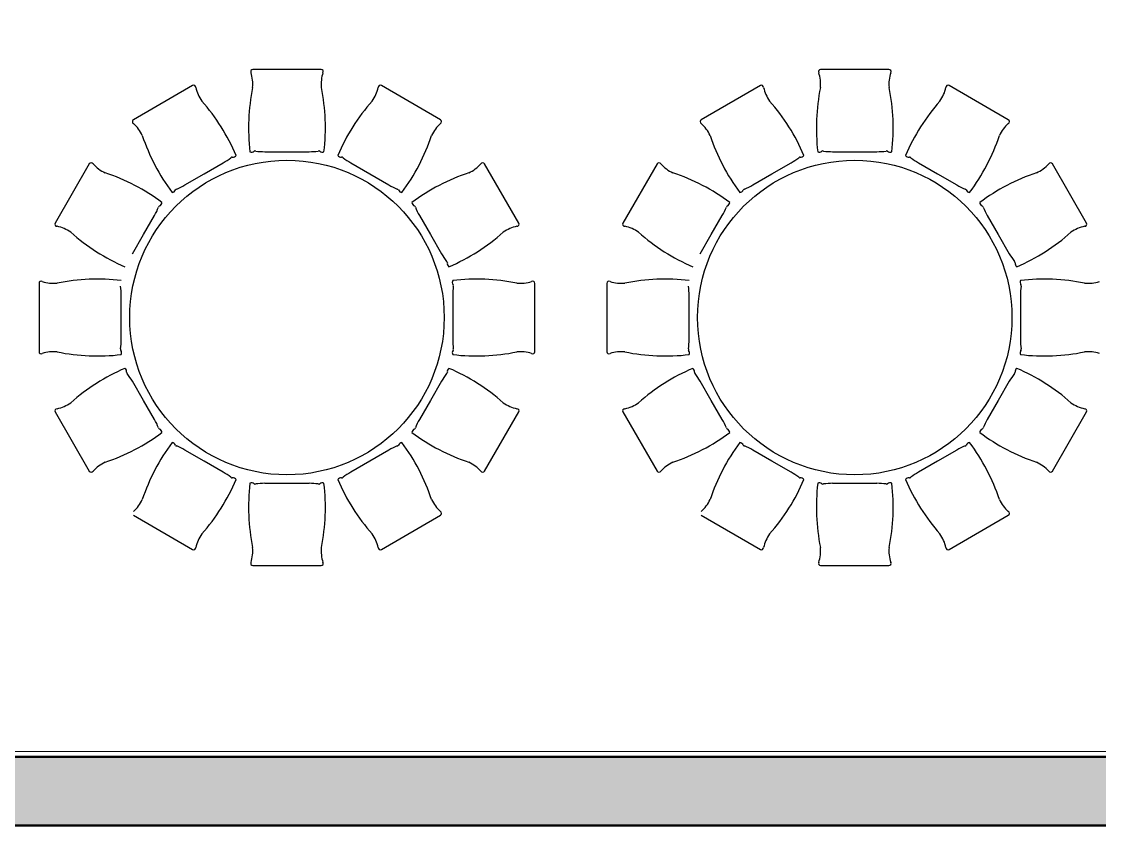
# Model space of a CAD drawing. Header units: millimetres. Extents: x 1443065 to 1517367, y 3763150 to 3779068.
# Drawn here: x 1446372 to 1447000, y 3764847 to 3765315 of the extents above; entities that cross this region are included whole.
import ezdxf

# ---------------------------------------------------------------- set-up
doc = ezdxf.new("R2010")
doc.units = ezdxf.units.MM
doc.layers.add('m-TAR_duvar', color=8, linetype='Continuous')
doc.layers.add('m-TFR_vitrifiye', color=1, linetype='Continuous')
doc.layers.add('SIVA', color=3, linetype='Continuous', lineweight=9)
doc.layers.add('TASIYICI', color=170, linetype='Continuous', lineweight=50)

msp = doc.modelspace()

# ---------------------------------------------------------------- hatches: boundary and pattern name
at = {"layer": 'm-TAR_duvar'}
h = msp.add_hatch(dxfattribs=at)
h.set_pattern_fill('ANSI33', color=256, scale=2)
h.set_pattern_definition([(45, (27620.463, -87954.953), (-8.98025612, 8.98025612), []), (45, (27629.443, -87954.953), (-8.98025612, 8.98025612), [6.35, -3.175])])
h.paths.add_polyline_path([(1454794.44, 3768891.25), (1454777.28, 3769060.22), (1454740.17, 3769224.96), (1454678.91, 3769382.58), (1454596.91, 3769530.2), (1454495.37, 3769665.05), (1454375.86, 3769783.46), (1454239.69, 3769884.92), (1454091.6, 3769966), (1453859.58, 3770075.21), (1453406.13, 3770314.52), (1453184.71, 3770444.62), (1451716.99, 3771328.64), (1451249.47, 3771588.02), (1451035.26, 3771685.46), (1450763.61, 3771809.03), (1450409.17, 3771939.61), (1448897.84, 3772143.01), (1447435.26, 3772002.72), (1445092.32, 3771120.18), (1445146.3, 3764847.08), (1454849.85, 3764847.08)])
h.paths.add_polyline_path([(1445185.96, 3764887.08), (1445132.56, 3771092.6), (1447444.38, 3771963.41), (1448897.07, 3772102.76), (1450399.48, 3771900.56), (1450748.39, 3771772.01), (1451018.7, 3771649.05), (1451231.46, 3771552.27), (1451696.97, 3771294), (1453164.25, 3770410.24), (1453386.65, 3770279.57), (1453841.71, 3770039.41), (1454073.47, 3769930.33), (1454218.03, 3769851.17), (1454349.7, 3769753.07), (1454465.16, 3769638.67), (1454563.29, 3769508.35), (1454642.62, 3769365.55), (1454701.81, 3769213.26), (1454737.73, 3769053.78), (1454754.47, 3768888.95), (1454809.3, 3764887.08)], flags=16)
h.paths.add_polyline_path([(1452002.28, 3765847.08), (1451882.28, 3765847.08), (1451882.28, 3765967.08), (1452002.28, 3765967.08)], flags=0)
h.paths.add_polyline_path([(1452782.41, 3765847.08), (1452782.41, 3765967.08), (1452902.41, 3765967.08), (1452902.41, 3765847.08)], flags=0)
h.paths.add_polyline_path([(1451282.28, 3765847.08), (1451162.28, 3765847.08), (1451162.28, 3765967.08), (1451282.28, 3765967.08)], flags=0)
h.paths.add_polyline_path([(1452002.41, 3766436.58), (1451902.41, 3766436.58), (1451902.41, 3766536.58), (1451902.48, 3766670.96), (1451282.41, 3766670.96), (1451282.41, 3766536.58), (1451282.41, 3766436.58), (1451182.41, 3766436.58), (1451182.41, 3766536.58), (1451227.41, 3766536.58), (1451227.41, 3766715.96), (1451912.48, 3766715.96), (1451912.48, 3766725.96), (1451957.48, 3766725.96), (1451957.48, 3766715.96), (1451957.48, 3766536.58), (1452002.41, 3766536.58)], flags=0)
h.paths.add_polyline_path([(1453715.4, 3765317.08), (1453715.4, 3765377.08), (1453775.4, 3765377.08), (1453775.4, 3765317.08)], flags=0)
h.paths.add_polyline_path([(1452782.41, 3766436.58), (1452782.41, 3766556.58), (1452902.41, 3766556.58), (1452902.41, 3766436.58)], flags=0)
h.paths.add_polyline_path([(1453675.3, 3765847.08), (1453675.3, 3765947.08), (1453775.3, 3765947.08), (1453775.3, 3765847.08)], flags=0)
h.paths.add_polyline_path([(1451957.48, 3766815.96), (1451912.48, 3766815.96), (1451912.48, 3767203.19), (1451227.41, 3767203.19), (1451227.41, 3767446.58), (1451287.41, 3767446.58), (1451287.41, 3767406.58), (1451267.41, 3767406.58), (1451267.41, 3767243.33), (1451917.48, 3767243.33), (1451917.48, 3767406.58), (1451897.48, 3767406.58), (1451897.48, 3767446.58), (1451957.48, 3767446.58), (1451957.48, 3767203.19)], flags=0)
h.paths.add_polyline_path([(1450402.41, 3765847.08), (1450282.41, 3765847.08), (1450282.41, 3765967.08), (1450402.41, 3765967.08)], flags=0)
h.paths.add_polyline_path([(1450272.24, 3765847.08), (1450172.24, 3765847.08), (1450172.24, 3765947.08), (1450272.24, 3765947.08)], flags=0)
h.paths.add_polyline_path([(1454209.8, 3765317.08), (1454209.8, 3765377.08), (1454269.8, 3765377.08), (1454269.8, 3765317.08)], flags=0)
h.paths.add_polyline_path([(1453675.3, 3766436.58), (1453675.3, 3766536.58), (1453775.3, 3766536.58), (1453775.3, 3766436.58)], flags=0)
h.paths.add_polyline_path([(1454209.8, 3765847.08), (1454209.8, 3765907.08), (1454269.8, 3765907.08), (1454269.8, 3765847.08)], flags=0)
h.paths.add_polyline_path([(1450402.41, 3766436.58), (1450282.41, 3766436.58), (1450282.41, 3766556.58), (1450402.41, 3766556.58)], flags=0)
h.paths.add_polyline_path([(1452782.41, 3767196.58), (1452782.41, 3767316.58), (1452902.41, 3767316.58), (1452902.41, 3767196.58)], flags=0)
h.paths.add_polyline_path([(1450272.41, 3766436.58), (1450172.41, 3766436.58), (1450172.41, 3766536.58), (1450272.41, 3766536.58)], flags=0)
h.paths.add_polyline_path([(1449584.07, 3765847.08), (1449484.07, 3765847.08), (1449484.07, 3765947.08), (1449584.07, 3765947.08)], flags=0)
h.paths.add_polyline_path([(1453675.3, 3767196.58), (1453675.3, 3767296.58), (1453775.3, 3767296.58), (1453775.3, 3767196.58)], flags=0)
h.paths.add_polyline_path([(1450402.41, 3767196.58), (1450282.41, 3767196.58), (1450282.41, 3767316.58), (1450402.41, 3767316.58)], flags=0)
h.paths.add_polyline_path([(1450272.41, 3767196.58), (1450172.41, 3767196.58), (1450172.41, 3767296.58), (1450272.41, 3767296.58)], flags=0)
h.paths.add_polyline_path([(1451957.48, 3767847.59), (1451897.48, 3767847.59), (1451897.48, 3767887.59), (1451917.48, 3767887.59), (1451917.48, 3768050.83), (1451267.41, 3768050.83), (1451267.41, 3767887.59), (1451287.41, 3767887.59), (1451287.41, 3767847.59), (1451227.41, 3767847.59), (1451227.41, 3768090.97), (1451912.48, 3768090.97), (1451912.48, 3768477.19), (1451957.48, 3768477.19), (1451957.48, 3768090.97)], flags=0)
h.paths.add_polyline_path([(1449584.07, 3766436.58), (1449484.07, 3766436.58), (1449484.07, 3766536.58), (1449584.07, 3766536.58)], flags=0)
h.paths.add_polyline_path([(1452782.41, 3767976.58), (1452782.41, 3768096.58), (1452902.41, 3768096.58), (1452902.41, 3767976.58)], flags=0)
h.paths.add_polyline_path([(1453675.3, 3767996.58), (1453675.3, 3768096.58), (1453775.3, 3768096.58), (1453775.3, 3767996.58)], flags=0)
h.paths.add_polyline_path([(1448737.73, 3765847.08), (1448577.73, 3765847.08), (1448577.73, 3765947.08), (1448692.73, 3765947.08), (1448692.73, 3766436.58), (1448577.73, 3766436.58), (1448577.73, 3766536.58), (1448737.73, 3766536.58), (1448737.73, 3766436.58), (1448737.73, 3765947.08)], flags=0)
h.paths.add_polyline_path([(1450402.41, 3767976.58), (1450282.41, 3767976.58), (1450282.41, 3768096.58), (1450402.41, 3768096.58)], flags=0)
h.paths.add_polyline_path([(1450272.41, 3767996.58), (1450172.41, 3767996.58), (1450172.41, 3768096.58), (1450272.41, 3768096.58)], flags=0)
h.paths.add_polyline_path([(1451957.48, 3768567.19), (1451912.48, 3768567.19), (1451912.48, 3768577.19), (1451227.41, 3768577.19), (1451227.41, 3768756.58), (1451172.41, 3768756.58), (1451172.41, 3768856.58), (1451282.41, 3768856.58), (1451282.41, 3768756.58), (1451282.41, 3768622.19), (1451902.48, 3768622.19), (1451902.48, 3768756.58), (1451902.41, 3768756.58), (1451902.41, 3768856.58), (1452002.41, 3768856.58), (1452002.41, 3768756.58), (1451957.48, 3768756.58), (1451957.48, 3768577.19)], flags=0)
h.paths.add_polyline_path([(1452002.41, 3768756.58), (1451902.41, 3768756.58), (1451902.41, 3768856.58), (1452002.41, 3768856.58)], flags=0)
h.paths.add_polyline_path([(1452782.41, 3768736.58), (1452782.41, 3768856.58), (1452902.41, 3768856.58), (1452902.41, 3768736.58)], flags=0)
h.paths.add_polyline_path([(1448737.74, 3767196.58), (1448577.74, 3767196.58), (1448577.74, 3767296.58), (1448737.74, 3767296.58)], flags=0)
h.paths.add_polyline_path([(1453675.3, 3768756.58), (1453675.3, 3768856.58), (1453775.3, 3768856.58), (1453775.3, 3768756.58)], flags=0)
h.paths.add_polyline_path([(1450402.41, 3768736.58), (1450282.41, 3768736.58), (1450282.41, 3768856.58), (1450402.41, 3768856.58)], flags=0)
h.paths.add_polyline_path([(1447937.73, 3765847.08), (1447837.73, 3765847.08), (1447837.73, 3765947.08), (1447937.73, 3765947.08)], flags=0)
h.paths.add_polyline_path([(1450272.41, 3768756.58), (1450172.41, 3768756.58), (1450172.41, 3768856.58), (1450272.41, 3768856.58)], flags=0)
h.paths.add_polyline_path([(1453744.51, 3768902.52), (1453693.08, 3768933.43), (1453723.98, 3768984.86), (1453775.41, 3768953.95)], flags=0)
h.paths.add_polyline_path([(1452002.41, 3769327.08), (1451882.41, 3769327.08), (1451882.41, 3769447.08), (1452002.41, 3769447.08)], flags=0)
h.paths.add_polyline_path([(1447937.73, 3766436.58), (1447837.73, 3766436.58), (1447837.73, 3766536.58), (1447937.73, 3766536.58)], flags=0)
h.paths.add_polyline_path([(1451282.41, 3769327.08), (1451162.41, 3769327.08), (1451162.41, 3769447.08), (1451282.41, 3769447.08)], flags=0)
h.paths.add_polyline_path([(1448737.73, 3767996.58), (1448577.73, 3767996.58), (1448577.73, 3768096.58), (1448737.73, 3768096.58)], flags=0)
h.paths.add_polyline_path([(1449584.07, 3768756.58), (1449484.07, 3768756.58), (1449484.07, 3768856.58), (1449584.07, 3768856.58)], flags=0)
h.paths.add_polyline_path([(1450402.41, 3769327.08), (1450282.41, 3769327.08), (1450282.41, 3769447.08), (1450402.41, 3769447.08)], flags=0)
h.paths.add_polyline_path([(1447937.73, 3767196.58), (1447837.73, 3767196.58), (1447837.73, 3767296.58), (1447937.73, 3767296.58)], flags=0)
h.paths.add_polyline_path([(1450272.41, 3769347.08), (1450172.41, 3769347.08), (1450172.41, 3769447.08), (1450272.41, 3769447.08)], flags=0)
h.paths.add_polyline_path([(1448737.73, 3768676.58), (1448637.73, 3768676.58), (1448637.73, 3768856.58), (1448737.73, 3768856.58)], flags=0)
h.paths.add_polyline_path([(1449584.07, 3769347.08), (1449484.07, 3769347.08), (1449484.07, 3769447.08), (1449584.07, 3769447.08)], flags=0)
h.paths.add_polyline_path([(1447037.73, 3765847.08), (1446937.73, 3765847.08), (1446937.73, 3765947.08), (1447037.73, 3765947.08)], flags=0)
h.paths.add_polyline_path([(1447937.73, 3767996.58), (1447837.73, 3767996.58), (1447837.73, 3768096.58), (1447937.73, 3768096.58)], flags=0)
h.paths.add_polyline_path([(1447037.73, 3766436.58), (1446937.73, 3766436.58), (1446937.73, 3766536.58), (1447037.73, 3766536.58)], flags=0)
h.paths.add_polyline_path([(1451282.41, 3770304.32), (1451182.41, 3770304.32), (1451182.41, 3770444.32), (1451212.41, 3770486.32), (1451322.41, 3770421.32)], flags=0)
h.paths.add_polyline_path([(1447037.73, 3767196.58), (1446937.73, 3767196.58), (1446937.73, 3767296.58), (1447037.73, 3767296.58)], flags=0)
h.paths.add_polyline_path([(1448737.73, 3769347.08), (1448637.73, 3769347.08), (1448637.73, 3769447.08), (1448737.73, 3769447.08)], flags=0)
h.paths.add_polyline_path([(1447937.73, 3768756.58), (1447837.73, 3768756.58), (1447837.73, 3768856.58), (1447937.73, 3768856.58)], flags=0)
h.paths.add_polyline_path([(1450382.41, 3770315.63), (1450282.41, 3770315.63), (1450282.41, 3770415.63), (1450382.41, 3770415.63)], flags=0)
h.paths.add_polyline_path([(1450272.41, 3770315.63), (1450172.41, 3770315.63), (1450172.41, 3770415.63), (1450272.41, 3770415.63)], flags=0)
h.paths.add_polyline_path([(1446297.73, 3765847.08), (1446137.73, 3765847.08), (1446137.73, 3765947.08), (1446137.73, 3766436.58), (1446137.73, 3766536.58), (1446137.74, 3767196.58), (1446137.74, 3767296.58), (1446137.73, 3767996.58), (1446137.73, 3768096.58), (1446297.73, 3768096.58), (1446297.73, 3767996.58), (1446167.73, 3767996.58), (1446167.74, 3767296.58), (1446297.74, 3767296.58), (1446297.74, 3767196.58), (1446167.74, 3767196.58), (1446167.74, 3766536.58), (1446297.73, 3766536.58), (1446297.73, 3766436.58), (1446182.73, 3766436.58), (1446182.73, 3765947.08), (1446297.73, 3765947.08)], flags=0)
h.paths.add_polyline_path([(1447037.73, 3767996.58), (1446937.73, 3767996.58), (1446937.73, 3768096.58), (1447037.73, 3768096.58)], flags=0)
h.paths.add_polyline_path([(1449584.07, 3770315.63), (1449484.07, 3770315.63), (1449484.07, 3770415.63), (1449584.07, 3770415.63)], flags=0)
h.paths.add_polyline_path([(1447937.73, 3769347.08), (1447837.73, 3769347.08), (1447837.73, 3769447.08), (1447937.73, 3769447.08)], flags=0)
h.paths.add_polyline_path([(1450382.41, 3770936.73), (1450282.41, 3770936.73), (1450282.41, 3771036.73), (1450382.41, 3771036.73)], flags=0)
h.paths.add_polyline_path([(1450272.41, 3770936.73), (1450172.41, 3770936.73), (1450172.41, 3771036.73), (1450272.41, 3771036.73)], flags=0)
h.paths.add_polyline_path([(1447037.73, 3768756.58), (1446937.73, 3768756.58), (1446937.73, 3768811.58), (1446237.73, 3768811.58), (1446237.73, 3768676.58), (1446137.73, 3768676.58), (1446137.73, 3768856.58), (1446237.73, 3768856.58), (1446937.73, 3768856.58), (1447037.73, 3768856.58)], flags=0)
h.paths.add_polyline_path([(1448737.73, 3770315.63), (1448637.73, 3770315.63), (1448637.73, 3770415.63), (1448737.73, 3770415.63)], flags=0)
h.paths.add_polyline_path([(1449584.07, 3770936.73), (1449484.07, 3770936.73), (1449484.07, 3771036.73), (1449584.07, 3771036.73)], flags=0)
h.paths.add_polyline_path([(1447037.73, 3769347.08), (1446937.73, 3769347.08), (1446937.73, 3769447.08), (1447037.73, 3769447.08)], flags=0)
h.paths.add_polyline_path([(1447937.73, 3770315.63), (1447837.73, 3770315.63), (1447837.73, 3770415.63), (1447937.73, 3770415.63)], flags=0)
h.paths.add_polyline_path([(1448737.73, 3770936.73), (1448637.73, 3770936.73), (1448637.73, 3771036.73), (1448737.73, 3771036.73)], flags=0)
h.paths.add_polyline_path([(1447937.73, 3770936.73), (1447837.73, 3770936.73), (1447837.73, 3770994.84), (1447050.81, 3770749.36), (1446602.71, 3770578.53), (1446587.72, 3770615.63), (1447037.72, 3770787.18), (1447837.73, 3771036.74), (1447837.73, 3771036.73), (1447937.73, 3771036.73)], flags=0)
h.paths.add_polyline_path([(1446237.73, 3769347.08), (1446137.73, 3769347.08), (1446137.73, 3769447.08), (1446237.73, 3769447.08)], flags=0)
h.paths.add_polyline_path([(1447037.73, 3770315.63), (1446937.73, 3770315.63), (1446937.73, 3770415.63), (1447037.73, 3770415.63)], flags=0)
h.paths.add_polyline_path([(1448660.01, 3771597.82), (1447860.1, 3771521.18), (1447552.68, 3771491.72), (1447491.35, 3771468.18), (1447044.88, 3771300), (1446969.92, 3771271.77), (1446669.55, 3771158.63), (1446594.78, 3771130.46), (1446580.68, 3771167.89), (1446655.55, 3771196.09), (1446955.91, 3771309.24), (1447030.68, 3771337.4), (1447477.02, 3771505.52), (1447543.43, 3771531.02), (1447856.29, 3771561), (1448656.29, 3771637.64), (1448735.81, 3771645.27), (1448739.63, 3771605.46)], flags=0)
h.paths.add_polyline_path([(1446237.73, 3770315.63), (1446137.73, 3770315.63), (1446137.73, 3770415.63), (1446237.73, 3770415.63)], flags=0)
h.paths.add_polyline_path([(1445658.49, 3770330.63), (1445618.49, 3770330.63), (1445618.49, 3770415.63), (1445658.49, 3770415.63)], flags=0)
h.paths.add_polyline_path([(1446219.64, 3770989.15), (1446144.77, 3770960.95), (1446130.67, 3770998.39), (1446205.54, 3771026.59)], flags=0)
h.paths.add_polyline_path([(1445657.98, 3770633.33), (1445617.98, 3770633.33), (1445617.98, 3770676.33), (1445622.15, 3770718.96), (1445637.3, 3770759.27), (1445660.29, 3770795.68), (1445690.16, 3770826.69), (1445725.69, 3770851.02), (1445765.4, 3770867.66), (1445807.98, 3770875.83), (1445820.98, 3770837.33), (1445785.48, 3770830.15), (1445752.15, 3770815.88), (1445722.26, 3770795.37), (1445696.95, 3770769.42), (1445677.21, 3770739.01), (1445663.79, 3770705.34), (1445658.98, 3770670.83)], flags=0)

# ---------------------------------------------------------------- linework, layer by layer
at = {"layer": 'm-TFR_vitrifiye'}
for p, q in [((1446546.57, 3765287.43), (1446506.77, 3765287.43)), ((1446546.57, 3765287.43), (1446506.77, 3765287.43)), ((1446877.49, 3765287.43), (1446837.69, 3765287.43)), ((1446877.49, 3765287.43), (1446837.69, 3765287.43)), ((1446471.65, 3765278.03), (1446437.18, 3765258.12)), ((1446471.65, 3765278.03), (1446437.18, 3765258.12)), ((1446616.16, 3765258.12), (1446581.69, 3765278.03)), ((1446616.16, 3765258.12), (1446581.69, 3765278.03)), ((1446802.57, 3765278.03), (1446768.1, 3765258.12)), ((1446802.57, 3765278.03), (1446768.1, 3765258.12)), ((1446947.08, 3765258.12), (1446912.61, 3765278.03)), ((1446947.08, 3765258.12), (1446912.61, 3765278.03)), ((1446513.79, 3765239.51), (1446526.67, 3765239.51)), ((1446513.79, 3765239.51), (1446526.67, 3765239.51)), ((1446526.67, 3765239.51), (1446539.55, 3765239.51)), ((1446526.67, 3765239.51), (1446539.55, 3765239.51)), ((1446844.71, 3765239.51), (1446857.59, 3765239.51)), ((1446844.71, 3765239.51), (1446857.59, 3765239.51)), ((1446857.59, 3765239.51), (1446870.47, 3765239.51)), ((1446857.59, 3765239.51), (1446870.47, 3765239.51)), ((1446411.47, 3765232.42), (1446391.57, 3765197.94)), ((1446411.47, 3765232.42), (1446391.57, 3765197.94)), ((1446478.38, 3765226.57), (1446489.53, 3765233.01)), ((1446478.38, 3765226.57), (1446489.53, 3765233.01)), ((1446563.81, 3765233.01), (1446574.96, 3765226.57)), ((1446563.81, 3765233.01), (1446574.96, 3765226.57)), ((1446661.77, 3765197.94), (1446641.87, 3765232.42)), ((1446661.77, 3765197.94), (1446641.87, 3765232.42)), ((1446742.4, 3765232.42), (1446722.49, 3765197.94)), ((1446742.4, 3765232.42), (1446722.49, 3765197.94)), ((1446809.3, 3765226.57), (1446820.46, 3765233.01)), ((1446809.3, 3765226.57), (1446820.46, 3765233.01)), ((1446894.73, 3765233.01), (1446905.88, 3765226.57)), ((1446894.73, 3765233.01), (1446905.88, 3765226.57)), ((1446992.69, 3765197.94), (1446972.79, 3765232.42)), ((1446992.69, 3765197.94), (1446972.79, 3765232.42)), ((1446467.22, 3765220.13), (1446478.38, 3765226.57)), ((1446467.22, 3765220.13), (1446478.38, 3765226.57)), ((1446574.96, 3765226.57), (1446586.12, 3765220.13)), ((1446574.96, 3765226.57), (1446586.12, 3765220.13)), ((1446798.14, 3765220.13), (1446809.3, 3765226.57)), ((1446798.14, 3765220.13), (1446809.3, 3765226.57)), ((1446905.88, 3765226.57), (1446917.04, 3765220.13)), ((1446905.88, 3765226.57), (1446917.04, 3765220.13)), ((1446443.03, 3765191.22), (1446449.47, 3765202.37)), ((1446443.03, 3765191.22), (1446449.47, 3765202.37)), ((1446603.87, 3765202.37), (1446610.31, 3765191.22)), ((1446603.87, 3765202.37), (1446610.31, 3765191.22)), ((1446773.95, 3765191.22), (1446780.39, 3765202.37)), ((1446773.95, 3765191.22), (1446780.39, 3765202.37)), ((1446934.8, 3765202.37), (1446941.24, 3765191.22)), ((1446934.8, 3765202.37), (1446941.24, 3765191.22)), ((1446436.59, 3765180.06), (1446443.03, 3765191.22)), ((1446436.59, 3765180.06), (1446443.03, 3765191.22)), ((1446610.31, 3765191.22), (1446616.75, 3765180.06)), ((1446610.31, 3765191.22), (1446616.75, 3765180.06)), ((1446767.51, 3765180.06), (1446773.95, 3765191.22)), ((1446767.51, 3765180.06), (1446773.95, 3765191.22)), ((1446941.24, 3765191.22), (1446947.68, 3765180.06)), ((1446941.24, 3765191.22), (1446947.68, 3765180.06)), ((1446382.16, 3765162.83), (1446382.16, 3765123.02)), ((1446382.16, 3765162.83), (1446382.16, 3765123.02)), ((1446671.18, 3765123.02), (1446671.18, 3765162.83)), ((1446671.18, 3765123.02), (1446671.18, 3765162.83)), ((1446713.08, 3765162.83), (1446713.08, 3765123.02)), ((1446713.08, 3765162.83), (1446713.08, 3765123.02)), ((1446430.09, 3765142.93), (1446430.09, 3765155.81)), ((1446430.09, 3765142.93), (1446430.09, 3765155.81)), ((1446623.25, 3765155.81), (1446623.25, 3765142.93)), ((1446623.25, 3765155.81), (1446623.25, 3765142.93)), ((1446761.01, 3765142.93), (1446761.01, 3765155.81)), ((1446761.01, 3765142.93), (1446761.01, 3765155.81)), ((1446954.18, 3765155.81), (1446954.18, 3765142.93)), ((1446954.18, 3765155.81), (1446954.18, 3765142.93)), ((1446430.09, 3765130.04), (1446430.09, 3765142.93)), ((1446430.09, 3765130.04), (1446430.09, 3765142.93)), ((1446623.25, 3765142.93), (1446623.25, 3765130.04)), ((1446623.25, 3765142.93), (1446623.25, 3765130.04)), ((1446761.01, 3765130.04), (1446761.01, 3765142.93)), ((1446761.01, 3765130.04), (1446761.01, 3765142.93)), ((1446954.18, 3765142.93), (1446954.18, 3765130.04)), ((1446954.18, 3765142.93), (1446954.18, 3765130.04)), ((1446443.03, 3765094.63), (1446436.59, 3765105.79)), ((1446443.03, 3765094.63), (1446436.59, 3765105.79)), ((1446616.75, 3765105.79), (1446610.31, 3765094.63)), ((1446616.75, 3765105.79), (1446610.31, 3765094.63)), ((1446773.95, 3765094.63), (1446767.51, 3765105.79)), ((1446773.95, 3765094.63), (1446767.51, 3765105.79)), ((1446947.68, 3765105.79), (1446941.24, 3765094.63)), ((1446947.68, 3765105.79), (1446941.24, 3765094.63)), ((1446449.47, 3765083.48), (1446443.03, 3765094.63)), ((1446449.47, 3765083.48), (1446443.03, 3765094.63)), ((1446610.31, 3765094.63), (1446603.87, 3765083.48)), ((1446610.31, 3765094.63), (1446603.87, 3765083.48)), ((1446780.39, 3765083.48), (1446773.95, 3765094.63)), ((1446780.39, 3765083.48), (1446773.95, 3765094.63)), ((1446941.24, 3765094.63), (1446934.8, 3765083.48)), ((1446941.24, 3765094.63), (1446934.8, 3765083.48)), ((1446391.57, 3765087.91), (1446411.47, 3765053.44)), ((1446391.57, 3765087.91), (1446411.47, 3765053.44)), ((1446641.87, 3765053.44), (1446661.77, 3765087.91)), ((1446641.87, 3765053.44), (1446661.77, 3765087.91)), ((1446722.49, 3765087.91), (1446742.4, 3765053.44)), ((1446722.49, 3765087.91), (1446742.4, 3765053.44)), ((1446972.79, 3765053.44), (1446992.69, 3765087.91)), ((1446972.79, 3765053.44), (1446992.69, 3765087.91)), ((1446478.38, 3765059.28), (1446467.22, 3765065.72)), ((1446478.38, 3765059.28), (1446467.22, 3765065.72)), ((1446586.12, 3765065.72), (1446574.96, 3765059.28)), ((1446586.12, 3765065.72), (1446574.96, 3765059.28)), ((1446809.3, 3765059.28), (1446798.14, 3765065.72)), ((1446809.3, 3765059.28), (1446798.14, 3765065.72)), ((1446917.04, 3765065.72), (1446905.88, 3765059.28)), ((1446917.04, 3765065.72), (1446905.88, 3765059.28)), ((1446489.53, 3765052.84), (1446478.38, 3765059.28)), ((1446489.53, 3765052.84), (1446478.38, 3765059.28)), ((1446574.96, 3765059.28), (1446563.81, 3765052.84)), ((1446574.96, 3765059.28), (1446563.81, 3765052.84)), ((1446820.46, 3765052.84), (1446809.3, 3765059.28)), ((1446820.46, 3765052.84), (1446809.3, 3765059.28)), ((1446905.88, 3765059.28), (1446894.73, 3765052.84)), ((1446905.88, 3765059.28), (1446894.73, 3765052.84)), ((1446526.67, 3765046.34), (1446513.79, 3765046.34)), ((1446526.67, 3765046.34), (1446513.79, 3765046.34)), ((1446539.55, 3765046.34), (1446526.67, 3765046.34)), ((1446539.55, 3765046.34), (1446526.67, 3765046.34)), ((1446857.59, 3765046.34), (1446844.71, 3765046.34)), ((1446857.59, 3765046.34), (1446844.71, 3765046.34)), ((1446870.47, 3765046.34), (1446857.59, 3765046.34)), ((1446870.47, 3765046.34), (1446857.59, 3765046.34)), ((1446437.18, 3765027.73), (1446471.65, 3765007.83)), ((1446437.18, 3765027.73), (1446471.65, 3765007.83)), ((1446581.69, 3765007.83), (1446616.16, 3765027.73)), ((1446581.69, 3765007.83), (1446616.16, 3765027.73)), ((1446768.1, 3765027.73), (1446802.57, 3765007.83)), ((1446768.1, 3765027.73), (1446802.57, 3765007.83)), ((1446912.61, 3765007.83), (1446947.08, 3765027.73)), ((1446912.61, 3765007.83), (1446947.08, 3765027.73)), ((1446506.77, 3764998.42), (1446546.57, 3764998.42)), ((1446506.77, 3764998.42), (1446546.57, 3764998.42)), ((1446837.69, 3764998.42), (1446877.49, 3764998.42)), ((1446837.69, 3764998.42), (1446877.49, 3764998.42))]:
    msp.add_line(p, q, dxfattribs=at)
for centre in [(1446526.67, 3765142.93), (1446526.67, 3765142.93), (1446857.59, 3765142.93), (1446857.59, 3765142.93)]:
    msp.add_circle(centre, 91.63, dxfattribs=at)
for centre, radius, start, end in [((1446506.76, 3765286.19), 1.25, 89.82922, 211.49993), ((1446506.76, 3765286.19), 1.25, 89.82922, 211.49993), ((1446485.29, 3765278.92), 21.46, 354.55133, 17.96612), ((1446485.29, 3765278.92), 21.46, 354.55133, 17.96612), ((1446546.58, 3765286.19), 1.25, 328.50007, 90.17078), ((1446546.58, 3765286.19), 1.25, 328.50007, 90.17078), ((1446568.05, 3765278.92), 21.46, 162.03388, 185.44867), ((1446568.05, 3765278.92), 21.46, 162.03388, 185.44867), ((1446837.69, 3765286.19), 1.25, 89.82922, 211.49993), ((1446837.69, 3765286.19), 1.25, 89.82922, 211.49993), ((1446816.21, 3765278.92), 21.46, 354.55133, 17.96612), ((1446816.21, 3765278.92), 21.46, 354.55133, 17.96612), ((1446877.5, 3765286.19), 1.25, 328.50007, 90.17078), ((1446877.5, 3765286.19), 1.25, 328.50007, 90.17078), ((1446898.97, 3765278.92), 21.46, 162.03388, 185.44867), ((1446898.97, 3765278.92), 21.46, 162.03388, 185.44867), ((1446472.28, 3765276.95), 1.25, 358.50007, 120.17078), ((1446472.28, 3765276.95), 1.25, 358.50007, 120.17078), ((1446581.06, 3765276.95), 1.25, 59.82922, 181.49993), ((1446581.06, 3765276.95), 1.25, 59.82922, 181.49993), ((1446803.2, 3765276.95), 1.25, 358.50007, 120.17078), ((1446803.2, 3765276.95), 1.25, 358.50007, 120.17078), ((1446911.98, 3765276.95), 1.25, 59.82922, 181.49993), ((1446911.98, 3765276.95), 1.25, 59.82922, 181.49993), ((1446494.51, 3765281.39), 21.46, 192.03388, 215.44867), ((1446494.51, 3765281.39), 21.46, 192.03388, 215.44867), ((1446621.23, 3765253.43), 116.96, 168.43567, 186.83625), ((1446621.23, 3765253.43), 116.96, 168.43567, 186.83625), ((1446432.11, 3765253.43), 116.96, 353.16375, 11.56433), ((1446432.11, 3765253.43), 116.96, 353.16375, 11.56433), ((1446558.83, 3765281.39), 21.46, 324.55133, 347.96612), ((1446558.83, 3765281.39), 21.46, 324.55133, 347.96612), ((1446825.44, 3765281.39), 21.46, 192.03388, 215.44867), ((1446825.44, 3765281.39), 21.46, 192.03388, 215.44867), ((1446952.16, 3765253.43), 116.96, 168.43567, 186.83625), ((1446952.16, 3765253.43), 116.96, 168.43567, 186.83625), ((1446763.03, 3765253.43), 116.96, 353.16375, 11.56433), ((1446763.03, 3765253.43), 116.96, 353.16375, 11.56433), ((1446889.75, 3765281.39), 21.46, 324.55133, 347.96612), ((1446889.75, 3765281.39), 21.46, 324.55133, 347.96612), ((1446389.52, 3765191.34), 116.96, 23.16375, 41.56433), ((1446389.52, 3765191.34), 116.96, 23.16375, 41.56433), ((1446663.82, 3765191.34), 116.96, 138.43567, 156.83625), ((1446663.82, 3765191.34), 116.96, 138.43567, 156.83625), ((1446720.45, 3765191.34), 116.96, 23.16375, 41.56433), ((1446720.45, 3765191.34), 116.96, 23.16375, 41.56433), ((1446994.74, 3765191.34), 116.96, 138.43567, 156.83625), ((1446994.74, 3765191.34), 116.96, 138.43567, 156.83625), ((1446437.8, 3765257.04), 1.25, 119.82922, 241.49993), ((1446437.8, 3765257.04), 1.25, 119.82922, 241.49993), ((1446422.84, 3765240.01), 21.46, 24.55133, 47.96612), ((1446422.84, 3765240.01), 21.46, 24.55133, 47.96612), ((1446630.5, 3765240.01), 21.46, 132.03388, 155.44867), ((1446630.5, 3765240.01), 21.46, 132.03388, 155.44867), ((1446615.54, 3765257.04), 1.25, 298.50007, 60.17078), ((1446615.54, 3765257.04), 1.25, 298.50007, 60.17078), ((1446768.72, 3765257.04), 1.25, 119.82922, 241.49993), ((1446768.72, 3765257.04), 1.25, 119.82922, 241.49993), ((1446753.76, 3765240.01), 21.46, 24.55133, 47.96612), ((1446753.76, 3765240.01), 21.46, 24.55133, 47.96612), ((1446961.43, 3765240.01), 21.46, 132.03388, 155.44867), ((1446961.43, 3765240.01), 21.46, 132.03388, 155.44867), ((1446946.46, 3765257.04), 1.25, 298.50007, 60.17078), ((1446946.46, 3765257.04), 1.25, 298.50007, 60.17078), ((1446553.31, 3765285.91), 116.96, 198.43567, 216.83625), ((1446553.31, 3765285.91), 116.96, 198.43567, 216.83625), ((1446500.03, 3765285.91), 116.96, 323.16375, 341.56433), ((1446500.03, 3765285.91), 116.96, 323.16375, 341.56433), ((1446884.23, 3765285.91), 116.96, 198.43567, 216.83625), ((1446884.23, 3765285.91), 116.96, 198.43567, 216.83625), ((1446830.95, 3765285.91), 116.96, 323.16375, 341.56433), ((1446830.95, 3765285.91), 116.96, 323.16375, 341.56433), ((1446506.1, 3765241.47), 2.2, 243.19613, 310.47638), ((1446506.1, 3765241.47), 2.2, 243.19613, 310.47638), ((1446508.06, 3765238.73), 1.19, 71.75361, 116.5375), ((1446508.06, 3765238.73), 1.19, 71.75361, 116.5375), ((1446514.26, 3765287.14), 47.64, 262.97043, 269.43008), ((1446514.26, 3765287.14), 47.64, 262.97043, 269.43008), ((1446539.08, 3765287.14), 47.64, 270.56992, 277.02957), ((1446539.08, 3765287.14), 47.64, 270.56992, 277.02957), ((1446545.28, 3765238.73), 1.19, 63.4625, 108.24639), ((1446545.28, 3765238.73), 1.19, 63.4625, 108.24639), ((1446547.24, 3765241.47), 2.2, 229.52362, 296.80387), ((1446547.24, 3765241.47), 2.2, 229.52362, 296.80387), ((1446837.02, 3765241.47), 2.2, 243.19613, 310.47638), ((1446837.02, 3765241.47), 2.2, 243.19613, 310.47638), ((1446838.98, 3765238.73), 1.19, 71.75361, 116.5375), ((1446838.98, 3765238.73), 1.19, 71.75361, 116.5375), ((1446845.18, 3765287.14), 47.64, 262.97043, 269.43008), ((1446845.18, 3765287.14), 47.64, 262.97043, 269.43008), ((1446870, 3765287.14), 47.64, 270.56992, 277.02957), ((1446870, 3765287.14), 47.64, 270.56992, 277.02957), ((1446876.2, 3765238.73), 1.19, 63.4625, 108.24639), ((1446876.2, 3765238.73), 1.19, 63.4625, 108.24639), ((1446878.16, 3765241.47), 2.2, 229.52362, 296.80387), ((1446878.16, 3765241.47), 2.2, 229.52362, 296.80387), ((1446465.31, 3765274.03), 47.64, 300.56992, 307.02957), ((1446465.31, 3765274.03), 47.64, 300.56992, 307.02957), ((1446494.88, 3765235.2), 1.19, 93.4625, 138.24639), ((1446494.88, 3765235.2), 1.19, 93.4625, 138.24639), ((1446495.21, 3765238.56), 2.2, 259.52362, 326.80387), ((1446495.21, 3765238.56), 2.2, 259.52362, 326.80387), ((1446558.13, 3765238.56), 2.2, 213.19613, 280.47638), ((1446558.13, 3765238.56), 2.2, 213.19613, 280.47638), ((1446558.46, 3765235.2), 1.19, 41.75361, 86.5375), ((1446558.46, 3765235.2), 1.19, 41.75361, 86.5375), ((1446588.03, 3765274.03), 47.64, 232.97043, 239.43008), ((1446588.03, 3765274.03), 47.64, 232.97043, 239.43008), ((1446796.23, 3765274.03), 47.64, 300.56992, 307.02957), ((1446796.23, 3765274.03), 47.64, 300.56992, 307.02957), ((1446825.81, 3765235.2), 1.19, 93.4625, 138.24639), ((1446825.81, 3765235.2), 1.19, 93.4625, 138.24639), ((1446826.13, 3765238.56), 2.2, 259.52362, 326.80387), ((1446826.13, 3765238.56), 2.2, 259.52362, 326.80387), ((1446889.05, 3765238.56), 2.2, 213.19613, 280.47638), ((1446889.05, 3765238.56), 2.2, 213.19613, 280.47638), ((1446889.38, 3765235.2), 1.19, 41.75361, 86.5375), ((1446889.38, 3765235.2), 1.19, 41.75361, 86.5375), ((1446918.96, 3765274.03), 47.64, 232.97043, 239.43008), ((1446918.96, 3765274.03), 47.64, 232.97043, 239.43008), ((1446412.56, 3765231.8), 1.25, 28.50007, 150.17078), ((1446412.56, 3765231.8), 1.25, 28.50007, 150.17078), ((1446429.59, 3765246.76), 21.46, 222.03388, 245.44867), ((1446429.59, 3765246.76), 21.46, 222.03388, 245.44867), ((1446383.69, 3765116.28), 116.96, 53.16375, 71.56433), ((1446383.69, 3765116.28), 116.96, 53.16375, 71.56433), ((1446669.65, 3765116.28), 116.96, 108.43567, 126.83625), ((1446669.65, 3765116.28), 116.96, 108.43567, 126.83625), ((1446623.75, 3765246.76), 21.46, 294.55133, 317.96612), ((1446623.75, 3765246.76), 21.46, 294.55133, 317.96612), ((1446640.78, 3765231.8), 1.25, 29.82922, 151.49993), ((1446640.78, 3765231.8), 1.25, 29.82922, 151.49993), ((1446743.48, 3765231.8), 1.25, 28.50007, 150.17078), ((1446743.48, 3765231.8), 1.25, 28.50007, 150.17078), ((1446760.51, 3765246.76), 21.46, 222.03388, 245.44867), ((1446760.51, 3765246.76), 21.46, 222.03388, 245.44867), ((1446714.61, 3765116.28), 116.96, 53.16375, 71.56433), ((1446714.61, 3765116.28), 116.96, 53.16375, 71.56433), ((1447000.57, 3765116.28), 116.96, 108.43567, 126.83625), ((1447000.57, 3765116.28), 116.96, 108.43567, 126.83625), ((1446954.67, 3765246.76), 21.46, 294.55133, 317.96612), ((1446954.67, 3765246.76), 21.46, 294.55133, 317.96612), ((1446971.71, 3765231.8), 1.25, 29.82922, 151.49993), ((1446971.71, 3765231.8), 1.25, 29.82922, 151.49993), ((1446459.58, 3765217.98), 2.2, 273.19613, 340.47638), ((1446459.58, 3765217.98), 2.2, 273.19613, 340.47638), ((1446462.65, 3765216.59), 1.19, 101.75361, 146.5375), ((1446462.65, 3765216.59), 1.19, 101.75361, 146.5375), ((1446443.82, 3765261.62), 47.64, 292.97043, 299.43008), ((1446443.82, 3765261.62), 47.64, 292.97043, 299.43008), ((1446609.52, 3765261.62), 47.64, 240.56992, 247.02957), ((1446609.52, 3765261.62), 47.64, 240.56992, 247.02957), ((1446590.69, 3765216.59), 1.19, 33.4625, 78.2464), ((1446590.69, 3765216.59), 1.19, 33.4625, 78.2464), ((1446593.76, 3765217.98), 2.2, 199.52362, 266.80387), ((1446593.76, 3765217.98), 2.2, 199.52362, 266.80387), ((1446790.5, 3765217.98), 2.2, 273.19613, 340.47638), ((1446790.5, 3765217.98), 2.2, 273.19613, 340.47638), ((1446793.57, 3765216.59), 1.19, 101.75361, 146.5375), ((1446793.57, 3765216.59), 1.19, 101.75361, 146.5375), ((1446774.74, 3765261.62), 47.64, 292.97043, 299.43008), ((1446774.74, 3765261.62), 47.64, 292.97043, 299.43008), ((1446940.45, 3765261.62), 47.64, 240.56992, 247.02957), ((1446940.45, 3765261.62), 47.64, 240.56992, 247.02957), ((1446921.61, 3765216.59), 1.19, 33.4625, 78.2464), ((1446921.61, 3765216.59), 1.19, 33.4625, 78.2464), ((1446924.68, 3765217.98), 2.2, 199.52362, 266.80387), ((1446924.68, 3765217.98), 2.2, 199.52362, 266.80387), ((1446451.61, 3765210.01), 2.2, 289.52362, 356.80387), ((1446451.61, 3765210.01), 2.2, 289.52362, 356.80387), ((1446601.73, 3765210.01), 2.2, 183.19613, 250.47638), ((1446601.73, 3765210.01), 2.2, 183.19613, 250.47638), ((1446782.53, 3765210.01), 2.2, 289.52362, 356.80387), ((1446782.53, 3765210.01), 2.2, 289.52362, 356.80387), ((1446932.65, 3765210.01), 2.2, 183.19613, 250.47638), ((1446932.65, 3765210.01), 2.2, 183.19613, 250.47638), ((1446407.98, 3765225.78), 47.64, 330.56992, 337.02957), ((1446407.98, 3765225.78), 47.64, 330.56992, 337.02957), ((1446453, 3765206.95), 1.19, 123.4625, 168.24639), ((1446453, 3765206.95), 1.19, 123.4625, 168.24639), ((1446600.34, 3765206.95), 1.19, 11.75361, 56.5375), ((1446600.34, 3765206.95), 1.19, 11.75361, 56.5375), ((1446645.36, 3765225.78), 47.64, 202.97043, 209.43008), ((1446645.36, 3765225.78), 47.64, 202.97043, 209.43008), ((1446738.9, 3765225.78), 47.64, 330.56992, 337.02957), ((1446738.9, 3765225.78), 47.64, 330.56992, 337.02957), ((1446783.93, 3765206.95), 1.19, 123.4625, 168.24639), ((1446783.93, 3765206.95), 1.19, 123.4625, 168.24639), ((1446931.26, 3765206.95), 1.19, 11.75361, 56.5375), ((1446931.26, 3765206.95), 1.19, 11.75361, 56.5375), ((1446976.28, 3765225.78), 47.64, 202.97043, 209.43008), ((1446976.28, 3765225.78), 47.64, 202.97043, 209.43008), ((1446392.65, 3765197.32), 1.25, 149.82922, 271.49993), ((1446392.65, 3765197.32), 1.25, 149.82922, 271.49993), ((1446388.21, 3765175.08), 21.46, 54.55133, 77.96612), ((1446388.21, 3765175.08), 21.46, 54.55133, 77.96612), ((1446665.13, 3765175.08), 21.46, 102.03388, 125.44867), ((1446665.13, 3765175.08), 21.46, 102.03388, 125.44867), ((1446660.69, 3765197.32), 1.25, 268.50007, 30.17078), ((1446660.69, 3765197.32), 1.25, 268.50007, 30.17078), ((1446723.57, 3765197.32), 1.25, 149.82922, 271.49993), ((1446723.57, 3765197.32), 1.25, 149.82922, 271.49993), ((1446719.13, 3765175.08), 21.46, 54.55133, 77.96612), ((1446719.13, 3765175.08), 21.46, 54.55133, 77.96612), ((1446996.05, 3765175.08), 21.46, 102.03388, 125.44867), ((1446996.05, 3765175.08), 21.46, 102.03388, 125.44867), ((1446991.61, 3765197.32), 1.25, 268.50007, 30.17078), ((1446991.61, 3765197.32), 1.25, 268.50007, 30.17078), ((1446478.25, 3765280.07), 116.96, 228.43567, 246.83625), ((1446478.25, 3765280.07), 116.96, 228.43567, 246.83625), ((1446575.09, 3765280.07), 116.96, 293.16375, 311.56433), ((1446575.09, 3765280.07), 116.96, 293.16375, 311.56433), ((1446809.17, 3765280.07), 116.96, 228.43567, 246.83625), ((1446809.17, 3765280.07), 116.96, 228.43567, 246.83625), ((1446906.01, 3765280.07), 116.96, 293.16375, 311.56433), ((1446906.01, 3765280.07), 116.96, 293.16375, 311.56433), ((1446657.77, 3765204.29), 47.64, 210.56992, 217.02957), ((1446657.77, 3765204.29), 47.64, 210.56992, 217.02957), ((1446988.69, 3765204.29), 47.64, 210.56992, 217.02957), ((1446988.69, 3765204.29), 47.64, 210.56992, 217.02957), ((1446618.95, 3765174.71), 1.19, 3.4625, 48.2464), ((1446618.95, 3765174.71), 1.19, 3.4625, 48.2464), ((1446622.3, 3765174.38), 2.2, 169.52362, 236.80387), ((1446622.3, 3765174.38), 2.2, 169.52362, 236.80387), ((1446949.87, 3765174.71), 1.19, 3.4625, 48.2464), ((1446949.87, 3765174.71), 1.19, 3.4625, 48.2464), ((1446953.22, 3765174.38), 2.2, 169.52362, 236.80387), ((1446953.22, 3765174.38), 2.2, 169.52362, 236.80387), ((1446383.41, 3765162.83), 1.25, 58.50007, 180.17078), ((1446383.41, 3765162.83), 1.25, 58.50007, 180.17078), ((1446416.16, 3765048.36), 116.96, 83.16375, 101.56433), ((1446416.16, 3765048.36), 116.96, 83.16375, 101.56433), ((1446625.22, 3765163.5), 2.2, 153.19613, 220.47638), ((1446625.22, 3765163.5), 2.2, 153.19613, 220.47638), ((1446637.18, 3765048.36), 116.96, 78.43567, 96.83625), ((1446637.18, 3765048.36), 116.96, 78.43567, 96.83625), ((1446669.93, 3765162.83), 1.25, 359.82922, 121.49993), ((1446669.93, 3765162.83), 1.25, 359.82922, 121.49993), ((1446714.33, 3765162.83), 1.25, 58.50007, 180.17078), ((1446714.33, 3765162.83), 1.25, 58.50007, 180.17078), ((1446747.09, 3765048.36), 116.96, 83.16375, 101.56433), ((1446747.09, 3765048.36), 116.96, 83.16375, 101.56433), ((1446956.14, 3765163.5), 2.2, 153.19613, 220.47638), ((1446956.14, 3765163.5), 2.2, 153.19613, 220.47638), ((1446968.1, 3765048.36), 116.96, 78.43567, 96.83625), ((1446968.1, 3765048.36), 116.96, 78.43567, 96.83625), ((1446390.68, 3765184.31), 21.46, 252.03388, 275.44867), ((1446390.68, 3765184.31), 21.46, 252.03388, 275.44867), ((1446382.45, 3765155.33), 47.64, 0.56992, 7.02957), ((1446382.45, 3765155.33), 47.64, 0.56992, 7.02957), ((1446670.89, 3765155.33), 47.64, 172.97043, 179.43008), ((1446670.89, 3765155.33), 47.64, 172.97043, 179.43008), ((1446622.48, 3765161.54), 1.19, 341.75361, 26.5375), ((1446622.48, 3765161.54), 1.19, 341.75361, 26.5375), ((1446662.66, 3765184.31), 21.46, 264.55133, 287.96612), ((1446662.66, 3765184.31), 21.46, 264.55133, 287.96612), ((1446721.6, 3765184.31), 21.46, 252.03388, 275.44867), ((1446721.6, 3765184.31), 21.46, 252.03388, 275.44867), ((1446713.38, 3765155.33), 47.64, 0.56992, 7.02957), ((1446713.38, 3765155.33), 47.64, 0.56992, 7.02957), ((1447001.81, 3765155.33), 47.64, 172.97043, 179.43008), ((1447001.81, 3765155.33), 47.64, 172.97043, 179.43008), ((1446953.4, 3765161.54), 1.19, 341.75361, 26.5375), ((1446953.4, 3765161.54), 1.19, 341.75361, 26.5375), ((1446993.58, 3765184.31), 21.46, 264.55133, 287.96612), ((1446993.58, 3765184.31), 21.46, 264.55133, 287.96612), ((1446382.45, 3765130.52), 47.64, 352.97043, 359.43008), ((1446382.45, 3765130.52), 47.64, 352.97043, 359.43008), ((1446670.89, 3765130.52), 47.64, 180.56992, 187.02957), ((1446670.89, 3765130.52), 47.64, 180.56992, 187.02957), ((1446713.38, 3765130.52), 47.64, 352.97043, 359.43008), ((1446713.38, 3765130.52), 47.64, 352.97043, 359.43008), ((1447001.81, 3765130.52), 47.64, 180.56992, 187.02957), ((1447001.81, 3765130.52), 47.64, 180.56992, 187.02957), ((1446383.41, 3765123.02), 1.25, 179.82922, 301.49993), ((1446383.41, 3765123.02), 1.25, 179.82922, 301.49993), ((1446390.68, 3765101.54), 21.46, 84.55133, 107.96612), ((1446390.68, 3765101.54), 21.46, 84.55133, 107.96612), ((1446416.16, 3765237.49), 116.96, 258.43567, 276.83625), ((1446416.16, 3765237.49), 116.96, 258.43567, 276.83625), ((1446430.86, 3765124.31), 1.19, 161.75361, 206.5375), ((1446430.86, 3765124.31), 1.19, 161.75361, 206.5375), ((1446428.12, 3765122.35), 2.2, 333.19613, 40.47638), ((1446428.12, 3765122.35), 2.2, 333.19613, 40.47638), ((1446625.22, 3765122.35), 2.2, 139.52362, 206.80387), ((1446625.22, 3765122.35), 2.2, 139.52362, 206.80387), ((1446637.18, 3765237.49), 116.96, 263.16375, 281.56433), ((1446637.18, 3765237.49), 116.96, 263.16375, 281.56433), ((1446622.48, 3765124.31), 1.19, 333.4625, 18.24639), ((1446622.48, 3765124.31), 1.19, 333.4625, 18.24639), ((1446662.66, 3765101.54), 21.46, 72.03388, 95.44867), ((1446662.66, 3765101.54), 21.46, 72.03388, 95.44867), ((1446669.93, 3765123.02), 1.25, 238.50007, 0.17078), ((1446669.93, 3765123.02), 1.25, 238.50007, 0.17078), ((1446714.33, 3765123.02), 1.25, 179.82922, 301.49993), ((1446714.33, 3765123.02), 1.25, 179.82922, 301.49993), ((1446721.6, 3765101.54), 21.46, 84.55133, 107.96612), ((1446721.6, 3765101.54), 21.46, 84.55133, 107.96612), ((1446747.09, 3765237.49), 116.96, 258.43567, 276.83625), ((1446747.09, 3765237.49), 116.96, 258.43567, 276.83625), ((1446761.79, 3765124.31), 1.19, 161.75361, 206.5375), ((1446761.79, 3765124.31), 1.19, 161.75361, 206.5375), ((1446759.05, 3765122.35), 2.2, 333.19613, 40.47638), ((1446759.05, 3765122.35), 2.2, 333.19613, 40.47638), ((1446956.14, 3765122.35), 2.2, 139.52362, 206.80387), ((1446956.14, 3765122.35), 2.2, 139.52362, 206.80387), ((1446968.1, 3765237.49), 116.96, 263.16375, 281.56433), ((1446968.1, 3765237.49), 116.96, 263.16375, 281.56433), ((1446953.4, 3765124.31), 1.19, 333.4625, 18.24639), ((1446953.4, 3765124.31), 1.19, 333.4625, 18.24639), ((1446993.58, 3765101.54), 21.46, 72.03388, 95.44867), ((1446993.58, 3765101.54), 21.46, 72.03388, 95.44867), ((1446478.25, 3765005.78), 116.96, 113.16375, 131.56433), ((1446478.25, 3765005.78), 116.96, 113.16375, 131.56433), ((1446431.04, 3765111.47), 2.2, 349.52362, 56.80387), ((1446431.04, 3765111.47), 2.2, 349.52362, 56.80387), ((1446434.39, 3765111.14), 1.19, 183.4625, 228.24639), ((1446434.39, 3765111.14), 1.19, 183.4625, 228.24639), ((1446395.57, 3765081.56), 47.64, 30.56992, 37.02957), ((1446395.57, 3765081.56), 47.64, 30.56992, 37.02957), ((1446657.77, 3765081.56), 47.64, 142.97043, 149.43008), ((1446657.77, 3765081.56), 47.64, 142.97043, 149.43008), ((1446618.95, 3765111.14), 1.19, 311.7536, 356.5375), ((1446618.95, 3765111.14), 1.19, 311.7536, 356.5375), ((1446622.3, 3765111.47), 2.2, 123.19613, 190.47638), ((1446622.3, 3765111.47), 2.2, 123.19613, 190.47638), ((1446575.09, 3765005.78), 116.96, 48.43567, 66.83625), ((1446575.09, 3765005.78), 116.96, 48.43567, 66.83625), ((1446809.17, 3765005.78), 116.96, 113.16375, 131.56433), ((1446809.17, 3765005.78), 116.96, 113.16375, 131.56433), ((1446761.96, 3765111.47), 2.2, 349.52362, 56.80387), ((1446761.96, 3765111.47), 2.2, 349.52362, 56.80387), ((1446765.32, 3765111.14), 1.19, 183.4625, 228.24639), ((1446765.32, 3765111.14), 1.19, 183.4625, 228.24639), ((1446726.49, 3765081.56), 47.64, 30.56992, 37.02957), ((1446726.49, 3765081.56), 47.64, 30.56992, 37.02957), ((1446988.69, 3765081.56), 47.64, 142.97043, 149.43008), ((1446988.69, 3765081.56), 47.64, 142.97043, 149.43008), ((1446949.87, 3765111.14), 1.19, 311.7536, 356.5375), ((1446949.87, 3765111.14), 1.19, 311.7536, 356.5375), ((1446953.22, 3765111.47), 2.2, 123.19613, 190.47638), ((1446953.22, 3765111.47), 2.2, 123.19613, 190.47638), ((1446906.01, 3765005.78), 116.96, 48.43567, 66.83625), ((1446906.01, 3765005.78), 116.96, 48.43567, 66.83625), ((1446392.65, 3765088.53), 1.25, 88.50007, 210.17078), ((1446392.65, 3765088.53), 1.25, 88.50007, 210.17078), ((1446388.21, 3765110.77), 21.46, 282.03388, 305.44867), ((1446388.21, 3765110.77), 21.46, 282.03388, 305.44867), ((1446665.13, 3765110.77), 21.46, 234.55133, 257.96612), ((1446665.13, 3765110.77), 21.46, 234.55133, 257.96612), ((1446660.69, 3765088.53), 1.25, 329.82922, 91.49993), ((1446660.69, 3765088.53), 1.25, 329.82922, 91.49993), ((1446723.57, 3765088.53), 1.25, 88.50007, 210.17078), ((1446723.57, 3765088.53), 1.25, 88.50007, 210.17078), ((1446719.13, 3765110.77), 21.46, 282.03388, 305.44867), ((1446719.13, 3765110.77), 21.46, 282.03388, 305.44867), ((1446996.05, 3765110.77), 21.46, 234.55133, 257.96612), ((1446996.05, 3765110.77), 21.46, 234.55133, 257.96612), ((1446991.61, 3765088.53), 1.25, 329.82922, 91.49993), ((1446991.61, 3765088.53), 1.25, 329.82922, 91.49993), ((1446407.98, 3765060.07), 47.64, 22.97043, 29.43008), ((1446407.98, 3765060.07), 47.64, 22.97043, 29.43008), ((1446645.36, 3765060.07), 47.64, 150.56992, 157.02957), ((1446645.36, 3765060.07), 47.64, 150.56992, 157.02957), ((1446738.9, 3765060.07), 47.64, 22.97043, 29.43008), ((1446738.9, 3765060.07), 47.64, 22.97043, 29.43008), ((1446976.28, 3765060.07), 47.64, 150.56992, 157.02957), ((1446976.28, 3765060.07), 47.64, 150.56992, 157.02957), ((1446453, 3765078.9), 1.19, 191.75361, 236.5375), ((1446453, 3765078.9), 1.19, 191.75361, 236.5375), ((1446451.61, 3765075.84), 2.2, 3.19613, 70.47638), ((1446451.61, 3765075.84), 2.2, 3.19613, 70.47638), ((1446601.73, 3765075.84), 2.2, 109.52362, 176.80387), ((1446601.73, 3765075.84), 2.2, 109.52362, 176.80387), ((1446600.34, 3765078.9), 1.19, 303.4625, 348.24639), ((1446600.34, 3765078.9), 1.19, 303.4625, 348.24639), ((1446783.93, 3765078.9), 1.19, 191.75361, 236.5375), ((1446783.93, 3765078.9), 1.19, 191.75361, 236.5375), ((1446782.53, 3765075.84), 2.2, 3.19613, 70.47638), ((1446782.53, 3765075.84), 2.2, 3.19613, 70.47638), ((1446932.65, 3765075.84), 2.2, 109.52362, 176.80387), ((1446932.65, 3765075.84), 2.2, 109.52362, 176.80387), ((1446931.26, 3765078.9), 1.19, 303.4625, 348.24639), ((1446931.26, 3765078.9), 1.19, 303.4625, 348.24639), ((1446383.69, 3765169.57), 116.96, 288.43567, 306.83625), ((1446383.69, 3765169.57), 116.96, 288.43567, 306.83625), ((1446553.31, 3764999.94), 116.96, 143.16375, 161.56433), ((1446553.31, 3764999.94), 116.96, 143.16375, 161.56433), ((1446459.58, 3765067.87), 2.2, 19.52362, 86.80387), ((1446459.58, 3765067.87), 2.2, 19.52362, 86.80387), ((1446593.76, 3765067.87), 2.2, 93.19613, 160.47638), ((1446593.76, 3765067.87), 2.2, 93.19613, 160.47638), ((1446500.03, 3764999.94), 116.96, 18.43567, 36.83625), ((1446500.03, 3764999.94), 116.96, 18.43567, 36.83625), ((1446669.65, 3765169.57), 116.96, 233.16375, 251.56433), ((1446669.65, 3765169.57), 116.96, 233.16375, 251.56433), ((1446714.61, 3765169.57), 116.96, 288.43567, 306.83625), ((1446714.61, 3765169.57), 116.96, 288.43567, 306.83625), ((1446884.23, 3764999.94), 116.96, 143.16375, 161.56433), ((1446884.23, 3764999.94), 116.96, 143.16375, 161.56433), ((1446790.5, 3765067.87), 2.2, 19.52362, 86.80387), ((1446790.5, 3765067.87), 2.2, 19.52362, 86.80387), ((1446924.68, 3765067.87), 2.2, 93.19613, 160.47638), ((1446924.68, 3765067.87), 2.2, 93.19613, 160.47638), ((1446830.95, 3764999.94), 116.96, 18.43567, 36.83625), ((1446830.95, 3764999.94), 116.96, 18.43567, 36.83625), ((1447000.57, 3765169.57), 116.96, 233.16375, 251.56433), ((1447000.57, 3765169.57), 116.96, 233.16375, 251.56433), ((1446462.65, 3765069.26), 1.19, 213.4625, 258.24639), ((1446462.65, 3765069.26), 1.19, 213.4625, 258.24639), ((1446443.82, 3765024.23), 47.64, 60.56992, 67.02957), ((1446443.82, 3765024.23), 47.64, 60.56992, 67.02957), ((1446609.52, 3765024.23), 47.64, 112.97043, 119.43008), ((1446609.52, 3765024.23), 47.64, 112.97043, 119.43008), ((1446590.69, 3765069.26), 1.19, 281.7536, 326.5375), ((1446590.69, 3765069.26), 1.19, 281.7536, 326.5375), ((1446793.57, 3765069.26), 1.19, 213.4625, 258.24639), ((1446793.57, 3765069.26), 1.19, 213.4625, 258.24639), ((1446774.74, 3765024.23), 47.64, 60.56992, 67.02957), ((1446774.74, 3765024.23), 47.64, 60.56992, 67.02957), ((1446940.45, 3765024.23), 47.64, 112.97043, 119.43008), ((1446940.45, 3765024.23), 47.64, 112.97043, 119.43008), ((1446921.61, 3765069.26), 1.19, 281.7536, 326.5375), ((1446921.61, 3765069.26), 1.19, 281.7536, 326.5375), ((1446429.59, 3765039.09), 21.46, 114.55133, 137.96612), ((1446429.59, 3765039.09), 21.46, 114.55133, 137.96612), ((1446623.75, 3765039.09), 21.46, 42.03388, 65.44867), ((1446623.75, 3765039.09), 21.46, 42.03388, 65.44867), ((1446760.51, 3765039.09), 21.46, 114.55133, 137.96612), ((1446760.51, 3765039.09), 21.46, 114.55133, 137.96612), ((1446954.67, 3765039.09), 21.46, 42.03388, 65.44867), ((1446954.67, 3765039.09), 21.46, 42.03388, 65.44867), ((1446412.56, 3765054.06), 1.25, 209.82922, 331.49993), ((1446412.56, 3765054.06), 1.25, 209.82922, 331.49993), ((1446465.31, 3765011.83), 47.64, 52.97043, 59.43008), ((1446465.31, 3765011.83), 47.64, 52.97043, 59.43008), ((1446588.03, 3765011.83), 47.64, 120.56992, 127.02957), ((1446588.03, 3765011.83), 47.64, 120.56992, 127.02957), ((1446640.78, 3765054.06), 1.25, 208.50007, 330.17078), ((1446640.78, 3765054.06), 1.25, 208.50007, 330.17078), ((1446743.48, 3765054.06), 1.25, 209.82922, 331.49993), ((1446743.48, 3765054.06), 1.25, 209.82922, 331.49993), ((1446796.23, 3765011.83), 47.64, 52.97043, 59.43008), ((1446796.23, 3765011.83), 47.64, 52.97043, 59.43008), ((1446918.96, 3765011.83), 47.64, 120.56992, 127.02957), ((1446918.96, 3765011.83), 47.64, 120.56992, 127.02957), ((1446971.71, 3765054.06), 1.25, 208.50007, 330.17078), ((1446971.71, 3765054.06), 1.25, 208.50007, 330.17078), ((1446389.52, 3765094.51), 116.96, 318.43567, 336.83625), ((1446389.52, 3765094.51), 116.96, 318.43567, 336.83625), ((1446494.88, 3765050.65), 1.19, 221.75361, 266.5375), ((1446494.88, 3765050.65), 1.19, 221.75361, 266.5375), ((1446495.21, 3765047.3), 2.2, 33.19613, 100.47638), ((1446495.21, 3765047.3), 2.2, 33.19613, 100.47638), ((1446621.23, 3765032.42), 116.96, 173.16375, 191.56433), ((1446621.23, 3765032.42), 116.96, 173.16375, 191.56433), ((1446506.1, 3765044.38), 2.2, 49.52362, 116.80387), ((1446506.1, 3765044.38), 2.2, 49.52362, 116.80387), ((1446508.06, 3765047.12), 1.19, 243.4625, 288.24639), ((1446508.06, 3765047.12), 1.19, 243.4625, 288.24639), ((1446514.26, 3764998.71), 47.64, 90.56992, 97.02957), ((1446514.26, 3764998.71), 47.64, 90.56992, 97.02957), ((1446539.08, 3764998.71), 47.64, 82.97043, 89.43008), ((1446539.08, 3764998.71), 47.64, 82.97043, 89.43008), ((1446545.28, 3765047.12), 1.19, 251.75361, 296.5375), ((1446545.28, 3765047.12), 1.19, 251.75361, 296.5375), ((1446547.24, 3765044.38), 2.2, 63.19613, 130.47638), ((1446547.24, 3765044.38), 2.2, 63.19613, 130.47638), ((1446432.11, 3765032.42), 116.96, 348.43567, 6.83625), ((1446432.11, 3765032.42), 116.96, 348.43567, 6.83625), ((1446558.13, 3765047.3), 2.2, 79.52362, 146.80387), ((1446558.13, 3765047.3), 2.2, 79.52362, 146.80387), ((1446663.82, 3765094.51), 116.96, 203.16375, 221.56433), ((1446663.82, 3765094.51), 116.96, 203.16375, 221.56433), ((1446558.46, 3765050.65), 1.19, 273.4625, 318.24639), ((1446558.46, 3765050.65), 1.19, 273.4625, 318.24639), ((1446720.45, 3765094.51), 116.96, 318.43567, 336.83625), ((1446720.45, 3765094.51), 116.96, 318.43567, 336.83625), ((1446825.81, 3765050.65), 1.19, 221.75361, 266.5375), ((1446825.81, 3765050.65), 1.19, 221.75361, 266.5375), ((1446826.13, 3765047.3), 2.2, 33.19613, 100.47638), ((1446826.13, 3765047.3), 2.2, 33.19613, 100.47638), ((1446952.16, 3765032.42), 116.96, 173.16375, 191.56433), ((1446952.16, 3765032.42), 116.96, 173.16375, 191.56433), ((1446837.02, 3765044.38), 2.2, 49.52362, 116.80387), ((1446837.02, 3765044.38), 2.2, 49.52362, 116.80387), ((1446838.98, 3765047.12), 1.19, 243.4625, 288.24639), ((1446838.98, 3765047.12), 1.19, 243.4625, 288.24639), ((1446845.18, 3764998.71), 47.64, 90.56992, 97.02957), ((1446845.18, 3764998.71), 47.64, 90.56992, 97.02957), ((1446870, 3764998.71), 47.64, 82.97043, 89.43008), ((1446870, 3764998.71), 47.64, 82.97043, 89.43008), ((1446876.2, 3765047.12), 1.19, 251.75361, 296.5375), ((1446876.2, 3765047.12), 1.19, 251.75361, 296.5375), ((1446878.16, 3765044.38), 2.2, 63.19613, 130.47638), ((1446878.16, 3765044.38), 2.2, 63.19613, 130.47638), ((1446763.03, 3765032.42), 116.96, 348.43567, 6.83625), ((1446763.03, 3765032.42), 116.96, 348.43567, 6.83625), ((1446889.05, 3765047.3), 2.2, 79.52362, 146.80387), ((1446889.05, 3765047.3), 2.2, 79.52362, 146.80387), ((1446994.74, 3765094.51), 116.96, 203.16375, 221.56433), ((1446994.74, 3765094.51), 116.96, 203.16375, 221.56433), ((1446889.38, 3765050.65), 1.19, 273.4625, 318.24639), ((1446889.38, 3765050.65), 1.19, 273.4625, 318.24639), ((1446422.84, 3765045.85), 21.46, 312.03388, 335.44867), ((1446422.84, 3765045.85), 21.46, 312.03388, 335.44867), ((1446630.5, 3765045.85), 21.46, 204.55133, 227.96612), ((1446630.5, 3765045.85), 21.46, 204.55133, 227.96612), ((1446753.76, 3765045.85), 21.46, 312.03388, 335.44867), ((1446753.76, 3765045.85), 21.46, 312.03388, 335.44867), ((1446961.43, 3765045.85), 21.46, 204.55133, 227.96612), ((1446961.43, 3765045.85), 21.46, 204.55133, 227.96612), ((1446615.54, 3765028.81), 1.25, 299.82922, 61.49993), ((1446615.54, 3765028.81), 1.25, 299.82922, 61.49993), ((1446946.46, 3765028.81), 1.25, 299.82922, 61.49993), ((1446946.46, 3765028.81), 1.25, 299.82922, 61.49993), ((1446494.51, 3765004.46), 21.46, 144.55133, 167.96612), ((1446494.51, 3765004.46), 21.46, 144.55133, 167.96612), ((1446558.83, 3765004.46), 21.46, 12.03388, 35.44867), ((1446558.83, 3765004.46), 21.46, 12.03388, 35.44867), ((1446825.44, 3765004.46), 21.46, 144.55133, 167.96612), ((1446825.44, 3765004.46), 21.46, 144.55133, 167.96612), ((1446889.75, 3765004.46), 21.46, 12.03388, 35.44867), ((1446889.75, 3765004.46), 21.46, 12.03388, 35.44867), ((1446472.28, 3765008.91), 1.25, 239.82922, 1.49993), ((1446472.28, 3765008.91), 1.25, 239.82922, 1.49993), ((1446485.29, 3765006.94), 21.46, 342.03388, 5.44867), ((1446485.29, 3765006.94), 21.46, 342.03388, 5.44867), ((1446568.05, 3765006.94), 21.46, 174.55133, 197.96612), ((1446568.05, 3765006.94), 21.46, 174.55133, 197.96612), ((1446581.06, 3765008.91), 1.25, 178.50007, 300.17078), ((1446581.06, 3765008.91), 1.25, 178.50007, 300.17078), ((1446803.2, 3765008.91), 1.25, 239.82922, 1.49993), ((1446803.2, 3765008.91), 1.25, 239.82922, 1.49993), ((1446816.21, 3765006.94), 21.46, 342.03388, 5.44867), ((1446816.21, 3765006.94), 21.46, 342.03388, 5.44867), ((1446898.97, 3765006.94), 21.46, 174.55133, 197.96612), ((1446898.97, 3765006.94), 21.46, 174.55133, 197.96612), ((1446911.98, 3765008.91), 1.25, 178.50007, 300.17078), ((1446911.98, 3765008.91), 1.25, 178.50007, 300.17078), ((1446506.76, 3764999.67), 1.25, 148.50007, 270.17078), ((1446506.76, 3764999.67), 1.25, 148.50007, 270.17078), ((1446546.58, 3764999.67), 1.25, 269.82922, 31.49993), ((1446546.58, 3764999.67), 1.25, 269.82922, 31.49993), ((1446837.69, 3764999.67), 1.25, 148.50007, 270.17078), ((1446837.69, 3764999.67), 1.25, 148.50007, 270.17078), ((1446877.5, 3764999.67), 1.25, 269.82922, 31.49993), ((1446877.5, 3764999.67), 1.25, 269.82922, 31.49993)]:
    msp.add_arc(centre, radius, start, end, dxfattribs=at)
at = {"layer": 'SIVA'}
msp.add_lwpolyline([(1448714.73, 3764890.08), (1446160.73, 3764890.08), (1446160.73, 3764907.08)], dxfattribs=at)
at = {"layer": 'TASIYICI'}
for p, q in [((1454809.3, 3764887.08), (1445185.96, 3764887.08)), ((1454849.85, 3764847.08), (1445146.3, 3764847.08))]:
    msp.add_line(p, q, dxfattribs=at)

doc.saveas('drawing.dxf')
